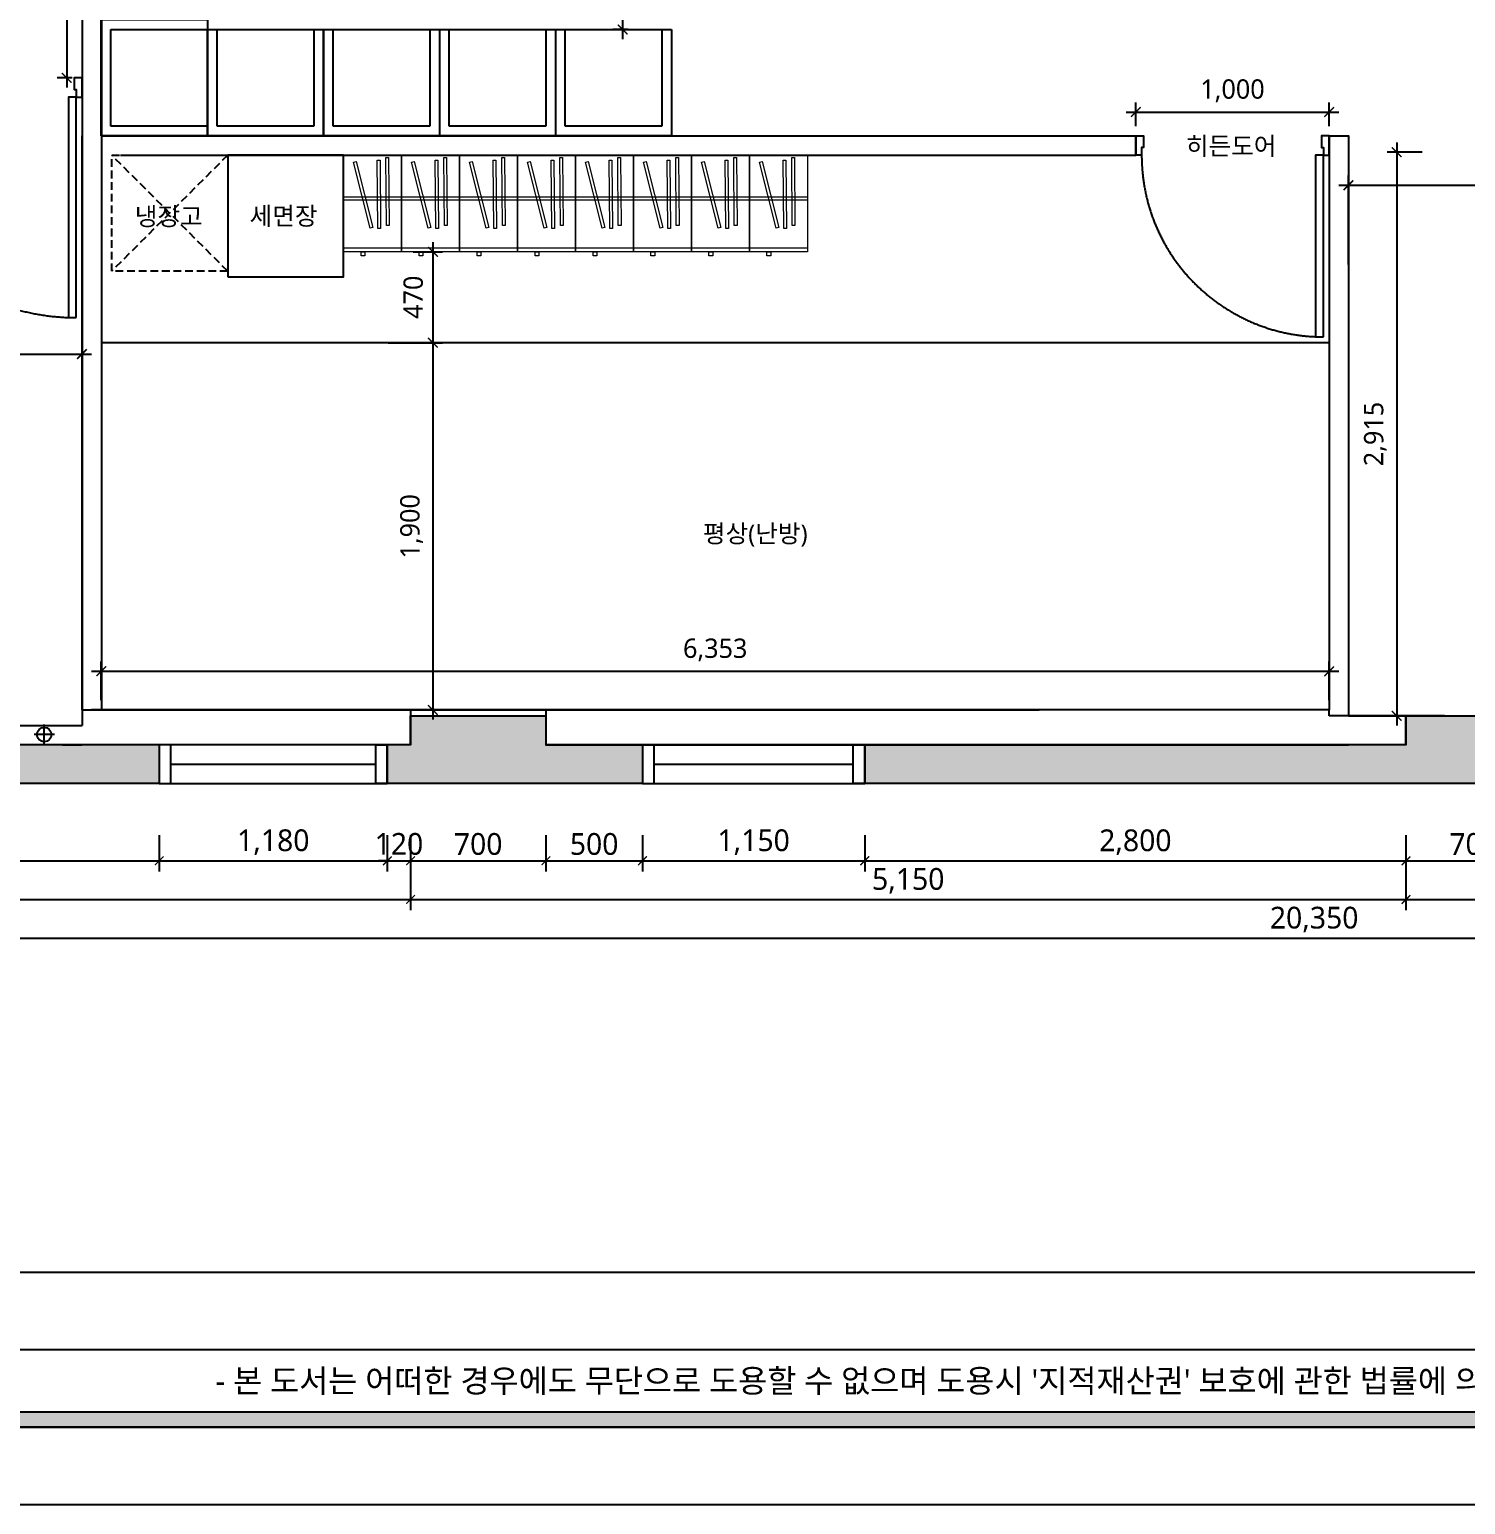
# Model space of a CAD drawing. Header units: metres. Extents: x 11578468 to 47831421, y -58341524 to -14256839.
# Drawn here: x 23683139 to 23690568, y -29115014 to -29107384 of the extents above; entities that cross this region are included whole.
import ezdxf
from ezdxf.enums import TextEntityAlignment as Align

# ---------------------------------------------------------------- set-up
doc = ezdxf.new("R2010")
doc.units = ezdxf.units.M
doc.header["$LTSCALE"] = 50
doc.header["$MEASUREMENT"] = 0
doc.linetypes.add('CENTER2', pattern=[28.575, 19.05, -3.175, 3.175, -3.175])
doc.linetypes.add('DH-HID2', pattern=[1.2, 0.8, -0.4])
doc.layers.get('0').update_dxf_attribs({"linetype": 'CONTINUOUS'})
doc.layers.get('DEFPOINTS').update_dxf_attribs({"linetype": 'CONTINUOUS'})
for name, color, linetype in [('0-ELC TEXT', 7, 'CONTINUOUS'), ('04_FUR', 6, 'CONTINUOUS'), ('3.기호.계단선', 30, 'CONTINUOUS'), ('FORM(YOURNAME)-1', 1, 'CONTINUOUS'), ('FORM(YOURNAME)-11', 1, 'CONTINUOUS'), ('FU-FURM', 251, 'DH-HID2'), ('wall', 3, 'CONTINUOUS'), ('WIN', 4, 'CONTINUOUS'), ('가구', 6, 'CONTINUOUS')]:
    doc.layers.add(name, color=color, linetype=linetype)
for name, color, linetype, lineweight in [('Arch', 8, 'CONTINUOUS', 0), ('DIM', 7, 'CONTINUOUS', 15), ('ha', 8, 'CONTINUOUS', 5), ('wall2', 3, 'CONTINUOUS', 25)]:
    doc.layers.add(name, color=color, linetype=linetype, lineweight=lineweight)
doc.styles.add('HY 울릉도 L', font='malgun.ttf')
doc.styles.add('N 맑은고딕', font='malgun.ttf')
doc.styles.add('YOURNAME', font='malgun.ttf')
doc.styles.add('맑은 고딕', font='malgun.ttf')
doc.dimstyles.new('JJ IN 45', dxfattribs={"dimscale": 45, "dimtxt": 2.5, "dimasz": 1, "dimexe": 1.25, "dimexo": 1.5, "dimtad": 1, "dimdec": 6, "dimlunit": 6, "dimtxsty": 'N 맑은고딕', "dimblk": 'ARCHTICK', "dimcen": 2.5, "dimclrd": 256, "dimclre": 256, "dimclrt": 256, "dimadec": 0, "dimazin": 0, "dimtfac": 1, "dimtdec": 6, "dimtix": 1, "dimtmove": 0, "dimatfit": 3, "dimldrblk": 'ARCHTICK', "dimfxl": 1, "dimarcsym": 0})
doc.dimstyles.new('사본 50', dxfattribs={"dimscale": 50, "dimtxt": 2, "dimasz": 1, "dimexe": 1, "dimexo": 1, "dimgap": 1, "dimtad": 1, "dimdec": 0, "dimrnd": 0.05, "dimdsep": 46, "dimlunit": 6, "dimtxsty": 'HY 울릉도 L', "dimblk": 'ARCHTICK', "dimcen": 2.5, "dimdle": 1, "dimclrd": 133, "dimclre": 133, "dimclrt": 30, "dimadec": 0, "dimazin": 0, "dimtfac": 1, "dimtdec": 0, "dimtix": 1, "dimtmove": 2, "dimatfit": 3, "dimldrblk": 'ARCHTICK', "dimfxl": 1, "dimlwd": -1, "dimlwe": -1, "dimarcsym": 0})

# ---------------------------------------------------------------- blocks, each defined once
blk = doc.blocks.new('*U356')
at = {"layer": 'WIN', "linetype": 'Continuous'}
blk.add_line((60, 100), (1120, 100), dxfattribs=at)
for points in [[(0, 0), (1180, 0), (1180, 200), (0, 200)], [(0, 0), (60, 0), (60, 200), (0, 200)], [(1180, 0), (1120, 0), (1120, 200), (1180, 200)]]:
    blk.add_lwpolyline(points, close=True, dxfattribs=at)
blk = doc.blocks.new('*U1959')
at = {"layer": 'WIN', "linetype": 'Continuous'}
blk.add_line((60, 100), (1090, 100), dxfattribs=at)
for points in [[(0, 0), (1150, 0), (1150, 200), (0, 200)], [(0, 0), (60, 0), (60, 200), (0, 200)], [(1150, 0), (1090, 0), (1090, 200), (1150, 200)]]:
    blk.add_lwpolyline(points, close=True, dxfattribs=at)
blk = doc.blocks.new('_ArchTick')
at = {"color": 0, "linetype": 'ByBlock', "const_width": 0.15}
blk.add_lwpolyline([(-0.5, -0.5), (0.5, 0.5)], dxfattribs=at)
blk = doc.blocks.new('*D367')
at = {"layer": 'DEFPOINTS', "color": 0, "transparency": 16777216}
for p in [(23725852, -29144857), (23729552, -29144857), (23729552, -29145057)]:
    blk.add_point(p, dxfattribs=at)
at = {"layer": 'DIM', "lineweight": -2, "transparency": 16777216}
for p, q in [((23725852, -29144924.5), (23725852, -29145113.2)), ((23729552, -29144924.5), (23729552, -29145113.2)), ((23725852, -29145057), (23729552, -29145057))]:
    blk.add_line(p, q, dxfattribs=at)
at = {"layer": 'DIM', "lineweight": -2, "transparency": 16777216, "xscale": 45, "yscale": 45, "zscale": 45, "rotation": 180}
blk.add_blockref('_ArchTick', (23725852, -29145057), dxfattribs=at)
at = {"layer": 'DIM', "lineweight": -2, "transparency": 16777216, "xscale": 45, "yscale": 45, "zscale": 45}
blk.add_blockref('_ArchTick', (23729552, -29145057), dxfattribs=at)
at = {"layer": 'DIM', "transparency": 16777216, "insert": (23727702, -29144961.3), "char_height": 112.5, "attachment_point": 5, "style": 'N 맑은고딕'}
blk.add_mtext('3,700', dxfattribs=at)
blk = doc.blocks.new('*D368')
at = {"layer": 'DEFPOINTS', "color": 0, "transparency": 16777216}
for p in [(23729552, -29144857), (23730732, -29144857), (23730732, -29145057)]:
    blk.add_point(p, dxfattribs=at)
at = {"layer": 'DIM', "lineweight": -2, "transparency": 16777216}
for p, q in [((23729552, -29144924.5), (23729552, -29145113.2)), ((23730732, -29144924.5), (23730732, -29145113.2)), ((23729552, -29145057), (23730732, -29145057))]:
    blk.add_line(p, q, dxfattribs=at)
at = {"layer": 'DIM', "lineweight": -2, "transparency": 16777216, "xscale": 45, "yscale": 45, "zscale": 45, "rotation": 180}
blk.add_blockref('_ArchTick', (23729552, -29145057), dxfattribs=at)
at = {"layer": 'DIM', "lineweight": -2, "transparency": 16777216, "xscale": 45, "yscale": 45, "zscale": 45}
blk.add_blockref('_ArchTick', (23730732, -29145057), dxfattribs=at)
at = {"layer": 'DIM', "transparency": 16777216, "insert": (23730142, -29144961), "char_height": 112.5, "attachment_point": 5, "style": 'N 맑은고딕'}
blk.add_mtext('1,180', dxfattribs=at)
blk = doc.blocks.new('*D369')
at = {"layer": 'DEFPOINTS', "color": 0, "transparency": 16777216}
for p in [(23730732, -29144857), (23730852, -29144857), (23730852, -29145057)]:
    blk.add_point(p, dxfattribs=at)
at = {"layer": 'DIM', "lineweight": -2, "transparency": 16777216}
for p, q in [((23730732, -29144924.5), (23730732, -29145113.2)), ((23730852, -29144924.5), (23730852, -29145113.2)), ((23730732, -29145057), (23730687, -29145057)), ((23730732, -29145057), (23730852, -29145057)), ((23730852, -29145057), (23730897, -29145057))]:
    blk.add_line(p, q, dxfattribs=at)
at = {"layer": 'DIM', "lineweight": -2, "transparency": 16777216, "xscale": 45, "yscale": 45, "zscale": 45}
blk.add_blockref('_ArchTick', (23730732, -29145057), dxfattribs=at)
at = {"layer": 'DIM', "lineweight": -2, "transparency": 16777216, "xscale": 45, "yscale": 45, "zscale": 45, "rotation": 180}
blk.add_blockref('_ArchTick', (23730852, -29145057), dxfattribs=at)
at = {"layer": 'DIM', "transparency": 16777216, "insert": (23730792, -29144970.4), "char_height": 112.5, "attachment_point": 5, "style": 'N 맑은고딕'}
blk.add_mtext('120', dxfattribs=at)
blk = doc.blocks.new('*D370')
at = {"layer": 'DEFPOINTS', "color": 0, "transparency": 16777216}
for p in [(23730852, -29144857), (23731552, -29144857), (23731552, -29145057)]:
    blk.add_point(p, dxfattribs=at)
at = {"layer": 'DIM', "lineweight": -2, "transparency": 16777216}
for p, q in [((23730852, -29144924.5), (23730852, -29145113.2)), ((23731552, -29144924.5), (23731552, -29145113.2)), ((23730852, -29145057), (23731552, -29145057))]:
    blk.add_line(p, q, dxfattribs=at)
at = {"layer": 'DIM', "lineweight": -2, "transparency": 16777216, "xscale": 45, "yscale": 45, "zscale": 45, "rotation": 180}
blk.add_blockref('_ArchTick', (23730852, -29145057), dxfattribs=at)
at = {"layer": 'DIM', "lineweight": -2, "transparency": 16777216, "xscale": 45, "yscale": 45, "zscale": 45}
blk.add_blockref('_ArchTick', (23731552, -29145057), dxfattribs=at)
at = {"layer": 'DIM', "transparency": 16777216, "insert": (23731202, -29144970.8), "char_height": 112.5, "attachment_point": 5, "style": 'N 맑은고딕'}
blk.add_mtext('700', dxfattribs=at)
blk = doc.blocks.new('*D371')
at = {"layer": 'DEFPOINTS', "color": 0, "transparency": 16777216}
for p in [(23731552, -29144857), (23732052, -29144857), (23732052, -29145057)]:
    blk.add_point(p, dxfattribs=at)
at = {"layer": 'DIM', "lineweight": -2, "transparency": 16777216}
for p, q in [((23731552, -29144924.5), (23731552, -29145113.2)), ((23732052, -29144924.5), (23732052, -29145113.2)), ((23731552, -29145057), (23732052, -29145057))]:
    blk.add_line(p, q, dxfattribs=at)
at = {"layer": 'DIM', "lineweight": -2, "transparency": 16777216, "xscale": 45, "yscale": 45, "zscale": 45, "rotation": 180}
blk.add_blockref('_ArchTick', (23731552, -29145057), dxfattribs=at)
at = {"layer": 'DIM', "lineweight": -2, "transparency": 16777216, "xscale": 45, "yscale": 45, "zscale": 45}
blk.add_blockref('_ArchTick', (23732052, -29145057), dxfattribs=at)
at = {"layer": 'DIM', "transparency": 16777216, "insert": (23731802, -29144970.8), "char_height": 112.5, "attachment_point": 5, "style": 'N 맑은고딕'}
blk.add_mtext('500', dxfattribs=at)
blk = doc.blocks.new('*D372')
at = {"layer": 'DEFPOINTS', "color": 0, "transparency": 16777216}
for p in [(23732052, -29144857), (23733202, -29144857), (23733202, -29145057)]:
    blk.add_point(p, dxfattribs=at)
at = {"layer": 'DIM', "lineweight": -2, "transparency": 16777216}
for p, q in [((23732052, -29144924.5), (23732052, -29145113.2)), ((23733202, -29144924.5), (23733202, -29145113.2)), ((23732052, -29145057), (23733202, -29145057))]:
    blk.add_line(p, q, dxfattribs=at)
at = {"layer": 'DIM', "lineweight": -2, "transparency": 16777216, "xscale": 45, "yscale": 45, "zscale": 45, "rotation": 180}
blk.add_blockref('_ArchTick', (23732052, -29145057), dxfattribs=at)
at = {"layer": 'DIM', "lineweight": -2, "transparency": 16777216, "xscale": 45, "yscale": 45, "zscale": 45}
blk.add_blockref('_ArchTick', (23733202, -29145057), dxfattribs=at)
at = {"layer": 'DIM', "transparency": 16777216, "insert": (23732627, -29144961), "char_height": 112.5, "attachment_point": 5, "style": 'N 맑은고딕'}
blk.add_mtext('1,150', dxfattribs=at)
blk = doc.blocks.new('*D373')
at = {"layer": 'DEFPOINTS', "color": 0, "transparency": 16777216}
for p in [(23733202, -29144857), (23736002, -29144857), (23736002, -29145057)]:
    blk.add_point(p, dxfattribs=at)
at = {"layer": 'DIM', "lineweight": -2, "transparency": 16777216}
for p, q in [((23733202, -29144924.5), (23733202, -29145113.2)), ((23736002, -29144924.5), (23736002, -29145113.2)), ((23733202, -29145057), (23736002, -29145057))]:
    blk.add_line(p, q, dxfattribs=at)
at = {"layer": 'DIM', "lineweight": -2, "transparency": 16777216, "xscale": 45, "yscale": 45, "zscale": 45, "rotation": 180}
blk.add_blockref('_ArchTick', (23733202, -29145057), dxfattribs=at)
at = {"layer": 'DIM', "lineweight": -2, "transparency": 16777216, "xscale": 45, "yscale": 45, "zscale": 45}
blk.add_blockref('_ArchTick', (23736002, -29145057), dxfattribs=at)
at = {"layer": 'DIM', "transparency": 16777216, "insert": (23734602, -29144961.3), "char_height": 112.5, "attachment_point": 5, "style": 'N 맑은고딕'}
blk.add_mtext('2,800', dxfattribs=at)
blk = doc.blocks.new('*D374')
at = {"layer": 'DEFPOINTS', "color": 0, "transparency": 16777216}
for p in [(23736002, -29144857), (23736702, -29144857), (23736702, -29145057)]:
    blk.add_point(p, dxfattribs=at)
at = {"layer": 'DIM', "lineweight": -2, "transparency": 16777216}
for p, q in [((23736002, -29144924.5), (23736002, -29145113.2)), ((23736702, -29144924.5), (23736702, -29145113.2)), ((23736002, -29145057), (23736702, -29145057))]:
    blk.add_line(p, q, dxfattribs=at)
at = {"layer": 'DIM', "lineweight": -2, "transparency": 16777216, "xscale": 45, "yscale": 45, "zscale": 45, "rotation": 180}
blk.add_blockref('_ArchTick', (23736002, -29145057), dxfattribs=at)
at = {"layer": 'DIM', "lineweight": -2, "transparency": 16777216, "xscale": 45, "yscale": 45, "zscale": 45}
blk.add_blockref('_ArchTick', (23736702, -29145057), dxfattribs=at)
at = {"layer": 'DIM', "transparency": 16777216, "insert": (23736352, -29144970.8), "char_height": 112.5, "attachment_point": 5, "style": 'N 맑은고딕'}
blk.add_mtext('700', dxfattribs=at)
blk = doc.blocks.new('*D380')
at = {"layer": 'DEFPOINTS', "color": 0, "transparency": 16777216}
for p in [(23725352, -29144857), (23730852, -29144857), (23730852, -29145257)]:
    blk.add_point(p, dxfattribs=at)
at = {"layer": 'DIM', "lineweight": -2, "transparency": 16777216}
for p, q in [((23725352, -29144924.5), (23725352, -29145313.2)), ((23730852, -29144924.5), (23730852, -29145313.2)), ((23725352, -29145257), (23730852, -29145257))]:
    blk.add_line(p, q, dxfattribs=at)
at = {"layer": 'DIM', "lineweight": -2, "transparency": 16777216, "xscale": 45, "yscale": 45, "zscale": 45, "rotation": 180}
blk.add_blockref('_ArchTick', (23725352, -29145257), dxfattribs=at)
at = {"layer": 'DIM', "lineweight": -2, "transparency": 16777216, "xscale": 45, "yscale": 45, "zscale": 45}
blk.add_blockref('_ArchTick', (23730852, -29145257), dxfattribs=at)
at = {"layer": 'DIM', "transparency": 16777216, "insert": (23728102, -29145161.3), "char_height": 112.5, "attachment_point": 5, "style": 'N 맑은고딕'}
blk.add_mtext('5,500', dxfattribs=at)
blk = doc.blocks.new('*D381')
at = {"layer": 'DEFPOINTS', "color": 0, "transparency": 16777216}
for p in [(23730852, -29144857), (23736002, -29144857), (23736002, -29145257)]:
    blk.add_point(p, dxfattribs=at)
at = {"layer": 'DIM', "lineweight": -2, "transparency": 16777216}
for p, q in [((23730852, -29144924.5), (23730852, -29145313.2)), ((23736002, -29144924.5), (23736002, -29145313.2)), ((23730852, -29145257), (23736002, -29145257))]:
    blk.add_line(p, q, dxfattribs=at)
at = {"layer": 'DIM', "lineweight": -2, "transparency": 16777216, "xscale": 45, "yscale": 45, "zscale": 45, "rotation": 180}
blk.add_blockref('_ArchTick', (23730852, -29145257), dxfattribs=at)
at = {"layer": 'DIM', "lineweight": -2, "transparency": 16777216, "xscale": 45, "yscale": 45, "zscale": 45}
blk.add_blockref('_ArchTick', (23736002, -29145257), dxfattribs=at)
at = {"layer": 'DIM', "transparency": 16777216, "insert": (23733427, -29145161), "char_height": 112.5, "attachment_point": 5, "style": 'N 맑은고딕'}
blk.add_mtext('5,150', dxfattribs=at)
blk = doc.blocks.new('*D382')
at = {"layer": 'DEFPOINTS', "color": 0, "transparency": 16777216}
for p in [(23736002, -29144857), (23744002, -29144857), (23744002, -29145257)]:
    blk.add_point(p, dxfattribs=at)
at = {"layer": 'DIM', "lineweight": -2, "transparency": 16777216}
for p, q in [((23736002, -29144924.5), (23736002, -29145313.2)), ((23744002, -29144924.5), (23744002, -29145313.2)), ((23736002, -29145257), (23744002, -29145257))]:
    blk.add_line(p, q, dxfattribs=at)
at = {"layer": 'DIM', "lineweight": -2, "transparency": 16777216, "xscale": 45, "yscale": 45, "zscale": 45, "rotation": 180}
blk.add_blockref('_ArchTick', (23736002, -29145257), dxfattribs=at)
at = {"layer": 'DIM', "lineweight": -2, "transparency": 16777216, "xscale": 45, "yscale": 45, "zscale": 45}
blk.add_blockref('_ArchTick', (23744002, -29145257), dxfattribs=at)
at = {"layer": 'DIM', "transparency": 16777216, "insert": (23740002, -29145161.3), "char_height": 112.5, "attachment_point": 5, "style": 'N 맑은고딕'}
blk.add_mtext('8,000', dxfattribs=at)
blk = doc.blocks.new('*D384')
at = {"layer": 'DEFPOINTS', "color": 0, "transparency": 16777216}
for p in [(23725352, -29144857), (23745702, -29144857), (23745702, -29145457)]:
    blk.add_point(p, dxfattribs=at)
at = {"layer": 'DIM', "lineweight": -2, "transparency": 16777216}
for p, q in [((23725352, -29144924.5), (23725352, -29145513.2)), ((23745702, -29144924.5), (23745702, -29145513.2)), ((23725352, -29145457), (23745702, -29145457))]:
    blk.add_line(p, q, dxfattribs=at)
at = {"layer": 'DIM', "lineweight": -2, "transparency": 16777216, "xscale": 45, "yscale": 45, "zscale": 45, "rotation": 180}
blk.add_blockref('_ArchTick', (23725352, -29145457), dxfattribs=at)
at = {"layer": 'DIM', "lineweight": -2, "transparency": 16777216, "xscale": 45, "yscale": 45, "zscale": 45}
blk.add_blockref('_ArchTick', (23745702, -29145457), dxfattribs=at)
at = {"layer": 'DIM', "transparency": 16777216, "insert": (23735527, -29145361.3), "char_height": 112.5, "attachment_point": 5, "style": 'N 맑은고딕'}
blk.add_mtext('20,350', dxfattribs=at)
blk = doc.blocks.new('FORM-ELEVATION')
at = {"layer": 'FORM(YOURNAME)-11'}
h = blk.add_hatch(color=256, dxfattribs=at)
h.dxf.hatch_style = 1
h.paths.add_polyline_path([(-10309, 35708), (71691, 35708), (71691, 35508), (-10309, 35508)])
h.paths.add_polyline_path([(-10309, -21492), (71691, -21492), (71691, -21692), (-10309, -21692)])
at = {"layer": 'DEFPOINTS', "color": 158}
blk.add_line((62481, -20692), (-10309, -20692), dxfattribs=at)
blk.add_lwpolyline([(-10309, -21692), (71691, -21692), (71691, 35708), (-10309, 35708)], close=True, dxfattribs=at)
at = {"layer": 'DEFPOINTS'}
blk.add_lwpolyline([(-8309, 33708), (61071, 33708), (61071, -19692), (-8309, -19692)], close=True, dxfattribs=at)
at = {"layer": 'FORM(YOURNAME)-11', "color": 250}
blk.add_lwpolyline([(-11309, -22692), (72691, -22692), (72691, 36708), (-11309, 36708)], close=True, dxfattribs=at)
at = {"layer": 'FORM(YOURNAME)-11'}
blk.add_lwpolyline([(-10309, -21492), (71691, -21492), (71691, -21692), (-10309, -21692)], close=True, dxfattribs=at)
at = {"layer": 'FORM(YOURNAME)-11', "color": 1, "style": 'YOURNAME'}
blk.add_text("- 본 도서는 어떠한 경우에도 무단으로 도용할 수 없으며 도용시 '지적재산권' 보호에 관한 법률에 의거, 법적 분쟁이 발생합니다.  또한 본 도서에 관한 모든 저작권은 당사에 있습니다. -", height=300, dxfattribs=at).set_placement((28146, -21092), align=Align.MIDDLE_CENTER)
at = {"layer": 'FORM(YOURNAME)-11', "color": 3, "style": 'YOURNAME'}
for tag, height, p in [('1', 451, (71041, -1219)), ('2', 451, (71041, -1863)), ('3', 451, (71041, -3150)), ('4', 451, (71041, -5081)), ('5', 515, (71041, -7398)), ('6', 515, (71041, -9650)), ('7', 515, (71041, -11903)), ('8', 515, (71041, -14155)), ('9', 515, (71041, -16408)), ('10', 515, (66791, -18596)), ('11', 515, (71041, -18660)), ('12', 515, (66791, -20848)), ('13', 515, (71041, -20848))]:
    blk.add_attdef(tag, text='', height=height, dxfattribs=at).set_placement(p, align=Align.MIDDLE_RIGHT)
blk = doc.blocks.new('*U606')
at = {"layer": 'WIN', "linetype": 'Continuous', "transparency": 33554687}
for points in [[(30, 1140), (30, 200), (70, 200), (70, 1140)], [(0, 200), (0, 100), (40, 100), (40, 160), (30, 160), (30, 200)], [(1000, 200), (1000, 100), (960, 100), (960, 160), (970, 160), (970, 200)]]:
    blk.add_lwpolyline(points, close=True, dxfattribs=at)
at = {"layer": 'WIN', "linetype": 'CENTER2', "ltscale": 20, "transparency": 33554687}
blk.add_arc((30, 200), 940, 0, 90, dxfattribs=at)
blk = doc.blocks.new('arrttt')
at = {"layer": 'Arch', "color": 6}
for p, q in [((883190.8, 53508.7), (882890.8, 53508.7)), ((882890.8, 53508.7), (882890.8, 53008.7)), ((882958.9, 53496.3), (882955.8, 53144.1)), ((882972.9, 53496.2), (882958.9, 53496.3)), ((882969.8, 53144), (882972.9, 53496.2)), ((883190.8, 53008.7), (883190.8, 53508.7)), ((883002.8, 53482.1), (882999.7, 53130)), ((883016.8, 53482), (883002.8, 53482.1)), ((883013.7, 53129.9), (883016.8, 53482)), ((883126.4, 53476.3), (883040, 53134.9)), ((883053.6, 53131.5), (883140, 53472.9)), ((883140, 53472.9), (883126.4, 53476.3)), ((882890.8, 53291.2), (883190.8, 53291.2)), ((882890.8, 53276.2), (883190.8, 53276.2)), ((882955.8, 53144.1), (882969.8, 53144)), ((882999.7, 53130), (883013.7, 53129.9)), ((883040, 53134.9), (883053.6, 53131.5)), ((883190.8, 53028.7), (882890.8, 53028.7)), ((882890.8, 53008.7), (883190.8, 53008.7)), ((883100.8, 53008.7), (883080.8, 53008.7)), ((883080.8, 53008.7), (883080.8, 52988.7)), ((883080.8, 52988.7), (883100.8, 52988.7)), ((883100.8, 52988.7), (883100.8, 53008.7))]:
    blk.add_line(p, q, dxfattribs=at)
blk = doc.blocks.new('*D615')
at = {"layer": 'DEFPOINTS', "color": 0, "ltscale": 10, "transparency": 16777216}
for p in [(23685074, -29108533.9), (23685074, -29109003.9), (23685225.8, -29109003.9)]:
    blk.add_point(p, dxfattribs=at)
at = {"layer": 'wall', "color": 133, "ltscale": 10, "transparency": 16777216}
for p, q in [((23685225.8, -29108483.9), (23685225.8, -29109053.9)), ((23685124, -29108533.9), (23685275.8, -29108533.9)), ((23685124, -29109003.9), (23685275.8, -29109003.9))]:
    blk.add_line(p, q, dxfattribs=at)
at = {"layer": 'wall', "color": 133, "ltscale": 10, "transparency": 16777216, "xscale": 50, "yscale": 50, "zscale": 50}
for p, rotation in [((23685225.8, -29108533.9), 90), ((23685225.8, -29109003.9), 270)]:
    blk.add_blockref('_ArchTick', p, dxfattribs=dict(at, rotation=rotation))
at = {"layer": 'wall', "color": 30, "ltscale": 10, "transparency": 16777216, "insert": (23685124.2, -29108768.9), "char_height": 100, "attachment_point": 5, "rotation": 90, "style": 'HY 울릉도 L'}
blk.add_mtext('470', dxfattribs=at)
blk = doc.blocks.new('*D623')
at = {"layer": 'DEFPOINTS', "color": 0, "ltscale": 10, "transparency": 16777216}
for p in [(23689862.4, -29110703.5), (23683509.9, -29110903.9), (23689862.4, -29110903.9)]:
    blk.add_point(p, dxfattribs=at)
at = {"layer": 'wall', "color": 133, "ltscale": 10, "transparency": 16777216}
for p, q in [((23683509.9, -29110853.9), (23683509.9, -29110653.5)), ((23689862.4, -29110853.9), (23689862.4, -29110653.5)), ((23683459.9, -29110703.5), (23689912.4, -29110703.5))]:
    blk.add_line(p, q, dxfattribs=at)
at = {"layer": 'wall', "color": 133, "ltscale": 10, "transparency": 16777216, "xscale": 50, "yscale": 50, "zscale": 50, "rotation": 180}
blk.add_blockref('_ArchTick', (23683509.9, -29110703.5), dxfattribs=at)
at = {"layer": 'wall', "color": 133, "ltscale": 10, "transparency": 16777216, "xscale": 50, "yscale": 50, "zscale": 50}
blk.add_blockref('_ArchTick', (23689862.4, -29110703.5), dxfattribs=at)
at = {"layer": 'wall', "color": 30, "ltscale": 10, "transparency": 16777216, "insert": (23686686.2, -29110593.5), "char_height": 100, "attachment_point": 5, "style": 'HY 울릉도 L'}
blk.add_mtext('6,353', dxfattribs=at)
blk = doc.blocks.new('*D624')
at = {"layer": 'DEFPOINTS', "color": 0, "ltscale": 10, "transparency": 16777216}
for p in [(23684944.7, -29109003.9), (23684994.7, -29110903.9), (23685225.8, -29110903.9)]:
    blk.add_point(p, dxfattribs=at)
at = {"layer": 'wall', "color": 133, "ltscale": 10, "transparency": 16777216}
for p, q in [((23685225.8, -29108953.9), (23685225.8, -29110953.9)), ((23684994.7, -29109003.9), (23685275.8, -29109003.9)), ((23685044.7, -29110903.9), (23685275.8, -29110903.9))]:
    blk.add_line(p, q, dxfattribs=at)
at = {"layer": 'wall', "color": 133, "ltscale": 10, "transparency": 16777216, "xscale": 50, "yscale": 50, "zscale": 50}
for p, rotation in [((23685225.8, -29109003.9), 90), ((23685225.8, -29110903.9), 270)]:
    blk.add_blockref('_ArchTick', p, dxfattribs=dict(at, rotation=rotation))
at = {"layer": 'wall', "color": 30, "ltscale": 10, "transparency": 16777216, "insert": (23685115.5, -29109953.9), "char_height": 100, "attachment_point": 5, "rotation": 90, "style": 'HY 울릉도 L'}
blk.add_mtext('1,900', dxfattribs=at)
blk = doc.blocks.new('*D626')
at = {"layer": 'DEFPOINTS', "color": 0, "ltscale": 10, "transparency": 16777216}
for p in [(23689862.4, -29107811.2), (23688862.4, -29107933.9), (23689862.4, -29107933.9)]:
    blk.add_point(p, dxfattribs=at)
at = {"layer": 'wall', "color": 133, "ltscale": 10, "transparency": 16777216}
for p, q in [((23688862.4, -29107883.9), (23688862.4, -29107761.2)), ((23689862.4, -29107883.9), (23689862.4, -29107761.2)), ((23688812.4, -29107811.2), (23689912.4, -29107811.2))]:
    blk.add_line(p, q, dxfattribs=at)
at = {"layer": 'wall', "color": 133, "ltscale": 10, "transparency": 16777216, "xscale": 50, "yscale": 50, "zscale": 50, "rotation": 180}
blk.add_blockref('_ArchTick', (23688862.4, -29107811.2), dxfattribs=at)
at = {"layer": 'wall', "color": 133, "ltscale": 10, "transparency": 16777216, "xscale": 50, "yscale": 50, "zscale": 50}
blk.add_blockref('_ArchTick', (23689862.4, -29107811.2), dxfattribs=at)
at = {"layer": 'wall', "color": 30, "ltscale": 10, "transparency": 16777216, "insert": (23689362.4, -29107700.9), "char_height": 100, "attachment_point": 5, "style": 'HY 울릉도 L'}
blk.add_mtext('1,000', dxfattribs=at)
blk = doc.blocks.new('*U627')
at = {"layer": 'WIN', "linetype": 'Continuous', "transparency": 33554687}
for points in [[(30, 1340.5), (30, 200), (70, 200), (70, 1340.5)], [(0, 200), (0, 100), (40, 100), (40, 160), (30, 160), (30, 200)], [(1200.5, 200), (1200.5, 100), (1160.5, 100), (1160.5, 160), (1170.5, 160), (1170.5, 200)]]:
    blk.add_lwpolyline(points, close=True, dxfattribs=at)
at = {"layer": 'WIN', "linetype": 'CENTER2', "ltscale": 20, "transparency": 33554687}
blk.add_arc((30, 200), 1140.5, 0, 90, dxfattribs=at)
blk = doc.blocks.new('*D628')
at = {"layer": 'DEFPOINTS', "color": 0, "ltscale": 10, "transparency": 16777216}
for p in [(23682209.9, -29108833.9), (23683409.9, -29108833.9), (23683409.9, -29109062.9)]:
    blk.add_point(p, dxfattribs=at)
at = {"layer": 'wall', "color": 133, "ltscale": 10, "transparency": 16777216}
for p, q in [((23682209.9, -29108883.9), (23682209.9, -29109112.9)), ((23683409.9, -29108883.9), (23683409.9, -29109112.9)), ((23682159.9, -29109062.9), (23683459.9, -29109062.9))]:
    blk.add_line(p, q, dxfattribs=at)
at = {"layer": 'wall', "color": 133, "ltscale": 10, "transparency": 16777216, "xscale": 50, "yscale": 50, "zscale": 50, "rotation": 180}
blk.add_blockref('_ArchTick', (23682209.9, -29109062.9), dxfattribs=at)
at = {"layer": 'wall', "color": 133, "ltscale": 10, "transparency": 16777216, "xscale": 50, "yscale": 50, "zscale": 50}
blk.add_blockref('_ArchTick', (23683409.9, -29109062.9), dxfattribs=at)
at = {"layer": 'wall', "color": 30, "ltscale": 10, "transparency": 16777216, "insert": (23682809.9, -29108952.5), "char_height": 100, "attachment_point": 5, "style": 'HY 울릉도 L'}
blk.add_mtext('1,200', dxfattribs=at)
blk = doc.blocks.new('*D636')
at = {"layer": 'DEFPOINTS', "color": 0, "ltscale": 10, "transparency": 16777216}
for p in [(23692480.4, -29108189.3), (23689962.4, -29108650.1), (23692480.4, -29108650.1)]:
    blk.add_point(p, dxfattribs=at)
at = {"layer": 'wall', "color": 133, "ltscale": 10, "transparency": 16777216}
for p, q in [((23689962.4, -29108600.1), (23689962.4, -29108139.3)), ((23692480.4, -29108600.1), (23692480.4, -29108139.3)), ((23689912.4, -29108189.3), (23692530.4, -29108189.3))]:
    blk.add_line(p, q, dxfattribs=at)
at = {"layer": 'wall', "color": 133, "ltscale": 10, "transparency": 16777216, "xscale": 50, "yscale": 50, "zscale": 50, "rotation": 180}
blk.add_blockref('_ArchTick', (23689962.4, -29108189.3), dxfattribs=at)
at = {"layer": 'wall', "color": 133, "ltscale": 10, "transparency": 16777216, "xscale": 50, "yscale": 50, "zscale": 50}
blk.add_blockref('_ArchTick', (23692480.4, -29108189.3), dxfattribs=at)
at = {"layer": 'wall', "color": 30, "ltscale": 10, "transparency": 16777216, "insert": (23691221.4, -29108079), "char_height": 100, "attachment_point": 5, "style": 'HY 울릉도 L'}
blk.add_mtext('2,518', dxfattribs=at)
blk = doc.blocks.new('*D656')
at = {"layer": 'DEFPOINTS', "color": 0, "ltscale": 10, "transparency": 16777216}
for p in [(23690393.9, -29108018.6), (23690212, -29110933.9), (23690393.3, -29110933.9)]:
    blk.add_point(p, dxfattribs=at)
at = {"layer": 'wall', "color": 133, "ltscale": 10, "transparency": 16777216}
for p, q in [((23690212, -29107968.6), (23690212, -29110983.9)), ((23690343.9, -29108018.6), (23690162, -29108018.6)), ((23690343.3, -29110933.9), (23690162, -29110933.9))]:
    blk.add_line(p, q, dxfattribs=at)
at = {"layer": 'wall', "color": 133, "ltscale": 10, "transparency": 16777216, "xscale": 50, "yscale": 50, "zscale": 50}
for p, rotation in [((23690212, -29108018.6), 90), ((23690212, -29110933.9), 270)]:
    blk.add_blockref('_ArchTick', p, dxfattribs=dict(at, rotation=rotation))
at = {"layer": 'wall', "color": 30, "ltscale": 10, "transparency": 16777216, "insert": (23690101.7, -29109476.3), "char_height": 100, "attachment_point": 5, "rotation": 90, "style": 'HY 울릉도 L'}
blk.add_mtext('2,915', dxfattribs=at)
blk = doc.blocks.new('asdgdg')
at = {"layer": 'FU-FURM', "color": 8, "ltscale": 30}
for p, q in [((11502829.3, -14276532.5), (11502829.3, -14276532.5)), ((11502879.3, -14276582.5), (11502329.3, -14276582.5)), ((11502329.3, -14276582.5), (11502329.3, -14277182.5)), ((11502329.3, -14276582.5), (11502879.3, -14276582.5)), ((11502829.3, -14276632.5), (11502329.3, -14276632.5)), ((11502329.3, -14276632.5), (11502329.3, -14277132.5)), ((11502829.3, -14277132.5), (11502829.3, -14276632.5)), ((11502879.3, -14277182.5), (11502879.3, -14276582.5)), ((11502879.3, -14276582.5), (11502879.3, -14276582.5)), ((11502329.3, -14277132.5), (11502829.3, -14277132.5)), ((11502879.3, -14277182.5), (11502329.3, -14277182.5)), ((11502329.3, -14277182.5), (11502329.3, -14277782.5)), ((11502329.3, -14277182.5), (11502879.3, -14277182.5)), ((11502879.3, -14277782.5), (11502879.3, -14277182.5)), ((11502829.3, -14277232.5), (11502329.3, -14277232.5)), ((11502329.3, -14277232.5), (11502329.3, -14277732.5)), ((11502829.3, -14277732.5), (11502829.3, -14277232.5)), ((11502329.3, -14277732.5), (11502829.3, -14277732.5)), ((11502329.3, -14277782.5), (11502879.3, -14277782.5)), ((11502329.3, -14277782.5), (11502329.3, -14278382.5)), ((11502879.3, -14278382.5), (11502879.3, -14277782.5)), ((11502829.3, -14277832.5), (11502329.3, -14277832.5)), ((11502329.3, -14277832.5), (11502329.3, -14278332.5)), ((11502829.3, -14278332.5), (11502829.3, -14277832.5)), ((11502329.3, -14278332.5), (11502829.3, -14278332.5)), ((11502329.3, -14278382.5), (11502879.3, -14278382.5)), ((11502329.3, -14278382.5), (11502329.3, -14278982.5)), ((11502879.3, -14278982.5), (11502879.3, -14278382.5)), ((11502829.3, -14278432.5), (11502329.3, -14278432.5)), ((11502329.3, -14278432.5), (11502329.3, -14278932.5)), ((11502829.3, -14278932.5), (11502829.3, -14278432.5)), ((11502329.3, -14278932.5), (11502829.3, -14278932.5)), ((11502329.3, -14278982.5), (11502879.3, -14278982.5))]:
    blk.add_line(p, q, dxfattribs=at)
blk = doc.blocks.new('adsfsd')
at = {"layer": 'wall', "ltscale": 10}
blk.add_blockref('asdgdg', (0, 0), dxfattribs=at)
blk = doc.blocks.new('13')
at = {"layer": 'FU-FURM', "color": 8, "ltscale": 30}
for p, q in [((23838748.4, -29105335.8), (23838748.4, -29104785.8)), ((23838748.4, -29104785.8), (23839348.4, -29104785.8)), ((23838748.4, -29104785.8), (23838748.4, -29105335.8)), ((23838798.4, -29105285.8), (23838798.4, -29104785.8)), ((23838798.4, -29104785.8), (23839298.4, -29104785.8)), ((23839298.4, -29104785.8), (23839298.4, -29105285.8)), ((23839348.4, -29104785.8), (23839348.4, -29105335.8)), ((23839348.4, -29104785.8), (23839948.4, -29104785.8)), ((23839398.4, -29105285.8), (23839398.4, -29104785.8)), ((23839398.4, -29104785.8), (23839898.4, -29104785.8)), ((23839898.4, -29104785.8), (23839898.4, -29105285.8)), ((23839948.4, -29104785.8), (23839948.4, -29105335.8)), ((23839948.4, -29104785.8), (23840548.4, -29104785.8)), ((23839998.4, -29105285.8), (23839998.4, -29104785.8)), ((23839998.4, -29104785.8), (23840498.4, -29104785.8)), ((23840498.4, -29104785.8), (23840498.4, -29105285.8)), ((23840548.4, -29104785.8), (23840548.4, -29105335.8)), ((23839298.4, -29105285.8), (23838798.4, -29105285.8)), ((23839898.4, -29105285.8), (23839398.4, -29105285.8)), ((23840498.4, -29105285.8), (23839998.4, -29105285.8)), ((23839348.4, -29105335.8), (23838748.4, -29105335.8)), ((23839948.4, -29105335.8), (23839348.4, -29105335.8)), ((23840548.4, -29105335.8), (23839948.4, -29105335.8))]:
    blk.add_line(p, q, dxfattribs=at)
blk = doc.blocks.new('*D758')
at = {"layer": 'DEFPOINTS', "color": 0, "ltscale": 10, "transparency": 16777216}
for p in [(23686336.9, -29106732.9), (23686207.4, -29107383.9), (23686285.7, -29107383.9)]:
    blk.add_point(p, dxfattribs=at)
at = {"layer": 'wall', "color": 133, "ltscale": 10, "transparency": 16777216}
for p, q in [((23686207.4, -29106682.9), (23686207.4, -29107433.9)), ((23686286.9, -29106732.9), (23686157.4, -29106732.9)), ((23686235.7, -29107383.9), (23686157.4, -29107383.9))]:
    blk.add_line(p, q, dxfattribs=at)
at = {"layer": 'wall', "color": 133, "ltscale": 10, "transparency": 16777216, "xscale": 50, "yscale": 50, "zscale": 50}
for p, rotation in [((23686207.4, -29106732.9), 90), ((23686207.4, -29107383.9), 270)]:
    blk.add_blockref('_ArchTick', p, dxfattribs=dict(at, rotation=rotation))
at = {"layer": 'wall', "color": 30, "ltscale": 10, "transparency": 16777216, "insert": (23686105.4, -29107058.4), "char_height": 100, "attachment_point": 5, "rotation": 90, "style": 'HY 울릉도 L'}
blk.add_mtext('651', dxfattribs=at)
blk = doc.blocks.new('*D771')
at = {"layer": 'DEFPOINTS', "color": 0, "ltscale": 10, "transparency": 16777216}
for p in [(23683409.9, -29103483.9), (23683331.3, -29107633.9), (23683409.9, -29107633.9)]:
    blk.add_point(p, dxfattribs=at)
at = {"layer": 'wall', "color": 133, "ltscale": 10, "transparency": 16777216}
for p, q in [((23683359.9, -29103483.9), (23683281.3, -29103483.9)), ((23683331.3, -29103433.9), (23683331.3, -29107683.9)), ((23683359.9, -29107633.9), (23683281.3, -29107633.9))]:
    blk.add_line(p, q, dxfattribs=at)
at = {"layer": 'wall', "color": 133, "ltscale": 10, "transparency": 16777216, "xscale": 50, "yscale": 50, "zscale": 50}
for p, rotation in [((23683331.3, -29103483.9), 90), ((23683331.3, -29107633.9), 270)]:
    blk.add_blockref('_ArchTick', p, dxfattribs=dict(at, rotation=rotation))
at = {"layer": 'wall', "color": 30, "ltscale": 10, "transparency": 16777216, "insert": (23683221, -29105558.9), "char_height": 100, "attachment_point": 5, "rotation": 90, "style": 'HY 울릉도 L'}
blk.add_mtext('4,150', dxfattribs=at)
blk = doc.blocks.new('sdagdgds')
at = {"layer": 'ha', "transparency": 33554687}
h = blk.add_hatch(color=256, dxfattribs=at)
h.dxf.hatch_style = 1
h.paths.add_polyline_path([(23725502, -29128457), (23728302, -29128457), (23728302, -29132607), (23728502, -29132607), (23728502, -29128257), (23728302, -29128257), (23725302, -29128257), (23725302, -29132557), (23725502, -29132557)])
h.paths.add_polyline_path([(23728502, -29133657), (23728302, -29133657), (23728302, -29133757), (23725502, -29133757), (23725502, -29133657), (23725302, -29133657), (23725302, -29133757), (23724848.0976572, -29133757), (23724752, -29133757), (23724752, -29136507), (23725152, -29136507), (23725152, -29137657), (23725352, -29137657), (23725352, -29137507), (23727752, -29137507), (23727952, -29137507), (23727952, -29137307), (23725352, -29137307), (23725352, -29136507), (23727052, -29136507), (23727052, -29136707), (23727252, -29136707), (23727252, -29136507), (23727252, -29135757), (23727252, -29135707), (23727052, -29135707), (23727052, -29135757), (23727052, -29136307), (23725352, -29136307), (23724952, -29136307), (23724952, -29133957), (23727052, -29133957), (23727052, -29134507), (23727252, -29134507), (23727252, -29133957), (23728502, -29133957)])
h.paths.add_polyline_path([(23727952, -29138607), (23727752, -29138607), (23727752, -29139637), (23725352, -29139637), (23725352, -29139457), (23725152, -29139457), (23725152, -29140057), (23725352, -29140057), (23725352, -29139837), (23727752, -29139837), (23727752, -29139907), (23727952, -29139907), (23727952, -29139837)])
h.paths.add_polyline_path([(23727952, -29141007), (23727752, -29141007), (23727752, -29142007), (23725352, -29142007), (23725352, -29141857), (23725152, -29141857), (23725152, -29144557), (23725652, -29144557), (23725652, -29144657), (23729552, -29144657), (23729552, -29144457), (23725852, -29144457), (23725852, -29144357), (23725352, -29144357), (23725352, -29142207), (23727952, -29142207)])
h.paths.add_polyline_path([(23731552, -29144307), (23730852, -29144307), (23730852, -29144457), (23730732, -29144457), (23730732, -29144657), (23732052, -29144657), (23732052, -29144457), (23731552, -29144457)])
h.paths.add_polyline_path([(23739502, -29144457), (23736702, -29144457), (23736702, -29144307), (23736002, -29144307), (23736002, -29144457), (23733202, -29144457), (23733202, -29144657), (23739502, -29144657)])
h.paths.add_polyline_path([(23745902, -29143307), (23745702, -29143307), (23745702, -29144457), (23744702, -29144457), (23744702, -29144307), (23744002, -29144307), (23744002, -29144457), (23743102, -29144457), (23743102, -29144657), (23745902, -29144657)])
h.paths.add_polyline_path([(23745902, -29133157), (23745702, -29133157), (23745702, -29139657), (23745902, -29139657)])
h.paths.add_polyline_path([(23745902, -29140857), (23745702, -29140857), (23745702, -29142157), (23745902, -29142157)])
h.paths.add_polyline_path([(23744602, -29136307), (23743902, -29136307), (23743902, -29136657), (23744602, -29136657)])
h.paths.add_polyline_path([(23736702, -29136307), (23736002, -29136307), (23736002, -29136657), (23736702, -29136657)])
h.paths.add_polyline_path([(23731602, -29136307), (23730902, -29136307), (23730902, -29136657), (23731602, -29136657)])
h.paths.add_polyline_path([(23745902, -29130707), (23745702, -29130707), (23745702, -29131957), (23745902, -29131957)])
h.paths.add_polyline_path([(23745902, -29128257), (23743802, -29128257), (23743802, -29128457), (23743802, -29128707), (23744502, -29128707), (23744502, -29128457), (23745702, -29128457), (23745702, -29129607), (23745902, -29129607)])
h.paths.add_polyline_path([(23731602, -29128457), (23731602, -29128257), (23730902, -29128257), (23730902, -29130107), (23731102, -29130107), (23731102, -29128707), (23731602, -29128707)])
h.paths.add_polyline_path([(23736702, -29128257), (23736002, -29128257), (23736002, -29128457), (23736002, -29128707), (23736702, -29128707), (23736702, -29128457)])
at = {"layer": 'wall'}
for p, q in [((23730852, -29144457), (23730852, -29144307)), ((23730852, -29144307), (23731552, -29144307)), ((23731552, -29144307), (23731552, -29144457)), ((23736002, -29144457), (23736002, -29144307)), ((23736002, -29144307), (23736702, -29144307)), ((23729552, -29144457), (23725852, -29144457)), ((23729552, -29144457), (23729552, -29144657)), ((23730852, -29144457), (23730732, -29144457)), ((23730732, -29144457), (23730732, -29144657)), ((23732052, -29144457), (23731552, -29144457)), ((23732052, -29144457), (23732052, -29144657)), ((23736002, -29144457), (23733202, -29144457)), ((23733202, -29144457), (23733202, -29144657)), ((23729552, -29144657), (23725652, -29144657)), ((23732052, -29144657), (23730732, -29144657)), ((23739502, -29144657), (23733202, -29144657))]:
    blk.add_line(p, q, dxfattribs=at)
at = {"layer": 'WIN', "linetype": 'Continuous'}
for name, p in [('*U356', (23729552, -29144657)), ('*U1959', (23732052, -29144657))]:
    blk.add_blockref(name, p, dxfattribs=at)
at = {"layer": 'DIM'}
for base, p1, p2, picture, middle in [((23730852, -29145257), (23725352, -29144857), (23730852, -29144857), '*D380', (23728102, -29145161.3138586991)), ((23745702, -29145457), (23725352, -29144857), (23745702, -29144857), '*D384', (23735527, -29145361.3138586991)), ((23729552, -29145057), (23725852, -29144857), (23729552, -29144857), '*D367', (23727702, -29144961.3138586991)), ((23730732, -29145057), (23729552, -29144857), (23730732, -29144857), '*D368', (23730142, -29144961.0081521794)), ((23730852, -29145057), (23730732, -29144857), (23730852, -29144857), '*D369', (23730792, -29144970.446841)), ((23731552, -29145057), (23730852, -29144857), (23731552, -29144857), '*D370', (23731202, -29144970.7525475509)), ((23736002, -29145257), (23730852, -29144857), (23736002, -29144857), '*D381', (23733427, -29145161.0081521794)), ((23732052, -29145057), (23731552, -29144857), (23732052, -29144857), '*D371', (23731802, -29144970.7525476)), ((23733202, -29145057), (23732052, -29144857), (23733202, -29144857), '*D372', (23732627, -29144961.0081521794)), ((23736002, -29145057), (23733202, -29144857), (23736002, -29144857), '*D373', (23734602, -29144961.3138586991)), ((23736702, -29145057), (23736002, -29144857), (23736702, -29144857), '*D374', (23736352, -29144970.7525475509)), ((23744002, -29145257), (23736002, -29144857), (23744002, -29144857), '*D382', (23740002, -29145161.3138586991))]:
    dim = blk.add_linear_dim(base=base, p1=p1, p2=p2, dimstyle='JJ IN 45', dxfattribs=at)
    dim.commit()
    dim.dimension.update_dxf_attribs({"geometry": picture, "text_midpoint": middle})

msp = doc.modelspace()

# ---------------------------------------------------------------- linework, layer by layer
at = {"ltscale": 30}
for p, q in [((23683267.2, -29111031.4), (23683162.2, -29111031.4)), ((23683214.7, -29111083.9), (23683214.7, -29110978.9))]:
    msp.add_line(p, q, dxfattribs=at)
msp.add_circle((23683214.7, -29111031.4), 37.5, dxfattribs=at)
at = {"layer": 'FU-FURM'}
for p, q in [((23684164, -29108633.9), (23683564, -29108033.9)), ((23684164, -29108033.9), (23683564, -29108633.9))]:
    msp.add_line(p, q, dxfattribs=at)
msp.add_lwpolyline([(23683564, -29108033.9), (23684164, -29108033.9), (23684164, -29108633.9), (23683564, -29108633.9)], close=True, dxfattribs=at)
at = {"layer": 'wall', "ltscale": 10}
for p, q in [((23683410.4, -29103483.9), (23683410.4, -29110983.9)), ((23683510.4, -29103483.9), (23683510.4, -29110903.9)), ((23683509.9, -29105783.5), (23683509.9, -29107933.9)), ((23683409.9, -29107933.9), (23683409.9, -29110903.9)), ((23688862.4, -29107933.9), (23688862.4, -29108033.9)), ((23689862.4, -29107933.9), (23689862.4, -29110903.9)), ((23687485.4, -29108033.9), (23688862.4, -29108033.9)), ((23683410.4, -29109003.9), (23683409.9, -29109003.9)), ((23689862.4, -29109003.9), (23683510.4, -29109003.9)), ((23683409.9, -29110903.9), (23688362.4, -29110903.9))]:
    msp.add_line(p, q, dxfattribs=at)
for points in [[(23687485.4, -29107933.9), (23688862.4, -29107933.9)], [(23689862.4, -29107933.9), (23689962.4, -29107933.9), (23689962.4, -29110933.9)], [(23683409.9, -29110903.9), (23685109.9, -29110903.9), (23685109.9, -29111083.9), (23683409.9, -29111083.9)], [(23689862.4, -29110933.9), (23689862.4, -29110903.9), (23685809.9, -29110903.9), (23685809.9, -29111083.9), (23689862.4, -29111083.9)], [(23689962.4, -29110933.9), (23689862.4, -29110933.9)], [(23689962.4, -29110933.9), (23690259.9, -29110933.9), (23690259.9, -29111083.9), (23689962.4, -29111083.9)], [(23683309.9, -29111083.9), (23683409.9, -29111083.9)], [(23689962.4, -29111083.9), (23689862.4, -29111083.9)], [(23689862.4, -29111083.9), (23689962.4, -29111083.9)]]:
    msp.add_lwpolyline(points, dxfattribs=at)
at = {"layer": 'wall2'}
for p, q in [((23683509.9, -29107933.9), (23683709.9, -29107933.9)), ((23684169.9, -29107933.9), (23683569.9, -29107933.9)), ((23683609.9, -29107933.9), (23687485.4, -29107933.9)), ((23686509.9, -29107933.9), (23686609.9, -29107933.9)), ((23683609.9, -29108033.9), (23683809.9, -29108033.9)), ((23683709.9, -29108033.9), (23687585.4, -29108033.9)), ((23684959.9, -29110903.9), (23683459.9, -29110903.9)), ((23683609.9, -29110903.9), (23683459.9, -29110903.9)), ((23689862.4, -29110903.9), (23684959.9, -29110903.9)), ((23685809.9, -29110933.9), (23685809.9, -29111083.9)), ((23690459.9, -29110933.9), (23689962.4, -29110933.9)), ((23681343.6, -29110983.9), (23683410.4, -29110983.9))]:
    msp.add_line(p, q, dxfattribs=at)
at = {"layer": '가구', "ltscale": 10}
msp.add_lwpolyline([(23684164, -29108663.9), (23684764, -29108663.9), (23684764, -29108033.9), (23684164, -29108033.9)], close=True, dxfattribs=at)

# ---------------------------------------------------------------- block references
at = {"layer": '04_FUR', "xscale": -1}
for p in [(24567954.8, -29161542.6), (24568254.8, -29161542.6), (24568554.8, -29161542.6), (24568854.8, -29161542.6), (24569154.8, -29161542.6), (24569454.8, -29161542.6), (24569754.8, -29161542.6), (24570054.8, -29161542.6)]:
    msp.add_blockref('arrttt', p, dxfattribs=at)
at = {"layer": '3.기호.계단선'}
msp.add_blockref('sdagdgds', (-45742.1, 33373.1), dxfattribs=at)
at = {"layer": 'FORM(YOURNAME)-1', "xscale": 0.4, "yscale": 0.4, "zscale": 0.4}
msp.add_blockref('FORM-ELEVATION', (23678885.4, -29105936.9), dxfattribs=at)
at = {"layer": 'wall', "rotation": 270}
msp.add_blockref('13', (52788845.7, -5267385.6), dxfattribs=at)
at = {"layer": 'wall', "ltscale": 10, "xscale": -1, "rotation": 90}
msp.add_blockref('adsfsd', (9407477.4, -17605054.6), dxfattribs=at)
at = {"layer": 'WIN', "linetype": 'Continuous', "rotation": 180}
for name, p in [('*U627', (23683410.4, -29107533.9)), ('*U606', (23689862.4, -29107833.9))]:
    msp.add_blockref(name, p, dxfattribs=at)

# ---------------------------------------------------------------- texts
at = {"layer": '0-ELC TEXT', "style": '맑은 고딕'}
for s, p in [('히든도어', (23689355.4, -29107986.9)), ('냉장고', (23683859.2, -29108350.9)), ('세면장', (23684453.2, -29108348.5))]:
    msp.add_text(s, height=93.33, rotation=360, dxfattribs=at).set_placement(p, align=Align.MIDDLE_CENTER)
at = {"layer": '0-ELC TEXT', "color": 7, "style": '맑은 고딕'}
msp.add_text('평상(난방)', height=93.33, rotation=360, dxfattribs=at).set_placement((23686893.4, -29109991.2), align=Align.MIDDLE_CENTER)

# ---------------------------------------------------------------- dimensions: what is measured, and where the dimension line sits
at = {"layer": 'wall', "ltscale": 10}
for base, p1, p2, picture, middle in [((23683331.3, -29107633.9), (23683409.9, -29103483.9), (23683409.9, -29107633.9), '*D771', (23683221, -29105558.9)), ((23686207.4, -29107383.9), (23686336.9, -29106732.9), (23686285.7, -29107383.9), '*D758', (23686105.4, -29107058.4)), ((23690212, -29110933.9), (23690393.9, -29108018.6), (23690393.3, -29110933.9), '*D656', (23690101.7, -29109476.3)), ((23685225.8, -29109003.9), (23685074, -29108533.9), (23685074, -29109003.9), '*D615', (23685124.2, -29108768.9)), ((23685225.8, -29110903.9), (23684944.7, -29109003.9), (23684994.7, -29110903.9), '*D624', (23685115.5, -29109953.9))]:
    dim = msp.add_linear_dim(base=base, p1=p1, p2=p2, angle=90, dimstyle='사본 50', dxfattribs=at)
    dim.commit()
    dim.dimension.update_dxf_attribs({"geometry": picture, "text_midpoint": middle})
for base, p1, p2, picture, middle in [((23689862.4, -29107811.2), (23688862.4, -29107933.9), (23689862.4, -29107933.9), '*D626', (23689362.4, -29107700.9)), ((23692480.4, -29108189.3), (23689962.4, -29108650.1), (23692480.4, -29108650.1), '*D636', (23691221.4, -29108079)), ((23683409.9, -29109062.9), (23682209.9, -29108833.9), (23683409.9, -29108833.9), '*D628', (23682809.9, -29108952.5)), ((23689862.4269, -29110703.5239), (23683509.879, -29110903.9434), (23689862.4269, -29110903.9434), '*D623', (23686686.1529, -29110593.4695))]:
    dim = msp.add_linear_dim(base=base, p1=p1, p2=p2, dimstyle='사본 50', dxfattribs=at)
    dim.commit()
    dim.dimension.update_dxf_attribs({"geometry": picture, "text_midpoint": middle})

doc.saveas('drawing.dxf')
